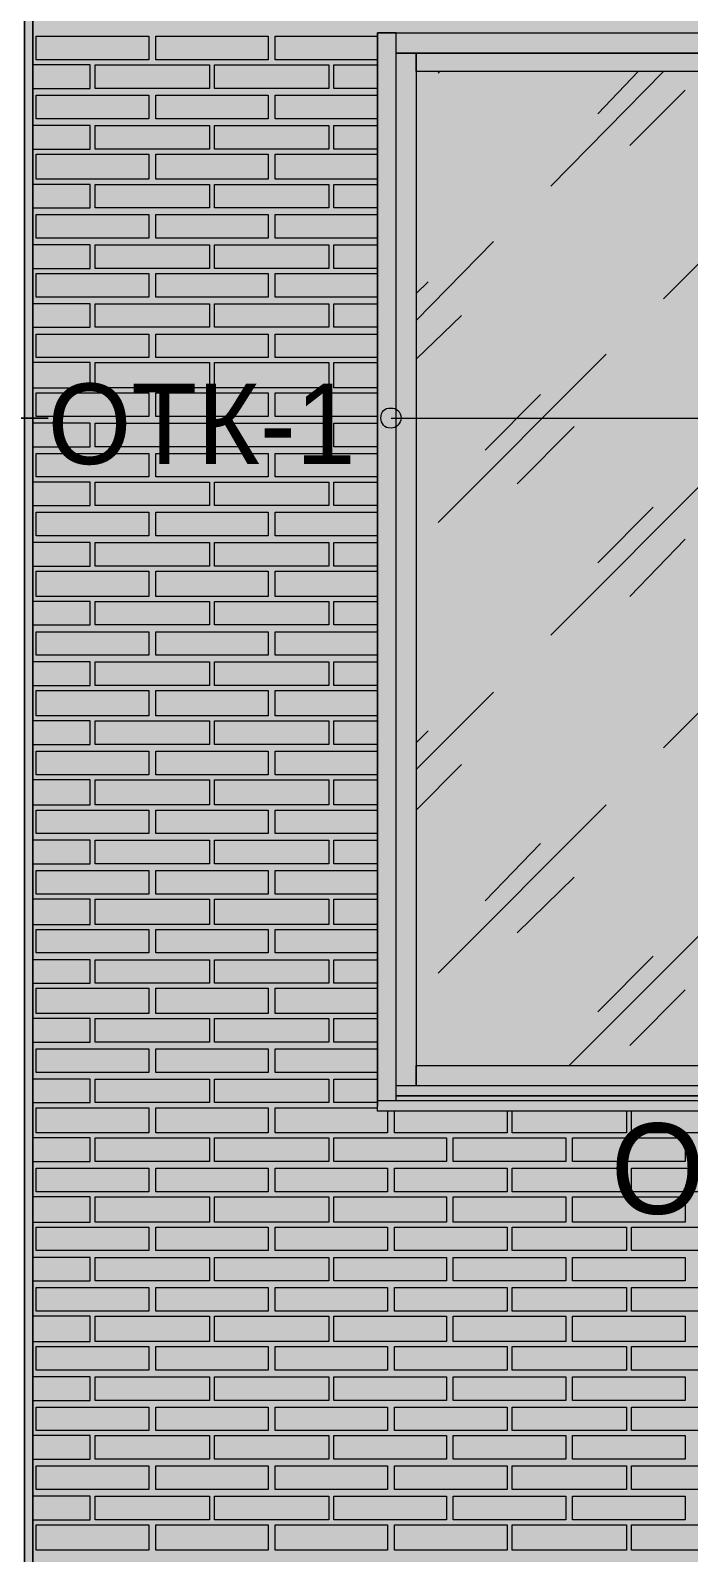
# Model space of a CAD drawing. Header units: millimetres. Extents: x -28928 to 100580, y -22867 to 36490.
# Drawn here: x 19127 to 20784, y 24164 to 27993 of the extents above; entities that cross this region are included whole.
import ezdxf

# ---------------------------------------------------------------- set-up
doc = ezdxf.new("R2010")
doc.units = ezdxf.units.MM
doc.layers.add('PDF _Геометрия', color=7, linetype='Continuous', true_color=0x8f8e8d)
doc.layers.add('PDF _Сплошная заливка', color=7, linetype='Continuous', true_color=0xffffff)
doc.layers.add('PDF _Текст', color=7, linetype='Continuous')

msp = doc.modelspace()

# ---------------------------------------------------------------- hatches: boundary and pattern name
at = {"layer": 'PDF _Сплошная заливка', "true_color": 0xdcd6cf, "transparency": 33554559}
msp.add_hatch(color=254, dxfattribs=at).paths.add_polyline_path([(19133.74774611586, 30089.12061882288), (19133.74774611586, 16343.3513880535), (52641.44005380855, 16343.3513880535), (52641.44005380855, 30089.12061882288)])

# ---------------------------------------------------------------- linework, layer by layer
at = {"layer": 'PDF _Геометрия', "color": 7, "lineweight": 9}
for points in [[(-21375.86763849998, 16343.3513880535), (-21853.9445615769, 16343.3513880535), (-21375.86763849998, 16343.3513880535), (-21853.9445615769, 16343.3513880535), (-21375.86763849998, 16343.3513880535), (-21375.86763849998, 19592.5821572843), (-19277.40610003841, 19592.5821572843), (-19277.40610003841, 16343.3513880535), (-18676.63686926917, 16343.3513880535), (-18676.63686926917, 19592.5821572843), (-17276.25225388454, 19592.5821572843), (-17276.25225388454, 16343.3513880535), (19112.59389996202, 16343.3513880535), (19112.59389996202, 30089.12061882288), (19112.59389996202, 16343.3513880535), (19133.74774611586, 16343.3513880535), (19133.74774611586, 30089.12061882288), (19133.74774611586, 16343.3513880535), (52641.44005380855, 16343.3513880535)], [(18300.28620765432, 27965.27446497671), (18300.28620765432, 27017.58215728438), (19171.82466919278, 27017.58215728438), (18571.05543842355, 27017.58215728438)], [(20047.59389996202, 25299.88984959206), (20047.59389996202, 25363.3513880536), (20047.59389996202, 27910.27446497672), (20047.59389996202, 27986.42831113056), (20001.05543842357, 27986.42831113056), (20001.05543842357, 27910.27446497672), (20001.05543842357, 25363.3513880536), (20001.05543842357, 25287.19754189976), (20001.05543842357, 27986.42831113056), (21799.13236150051, 27986.42831113056), (21799.13236150051, 25287.19754189976), (21799.13236150051, 25363.3513880536), (21799.13236150051, 27910.27446497672), (21799.13236150051, 27986.42831113056), (21748.36313073127, 27986.42831113056), (21748.36313073127, 27910.27446497672)], [(21748.36313073127, 25337.96677266898), (20047.59389996202, 25337.96677266898), (20047.59389996202, 27910.27446497672), (20047.59389996202, 27935.65908036133), (20098.36313073125, 27935.65908036133), (20098.36313073125, 27910.27446497672), (20098.36313073125, 25337.96677266898), (20047.59389996202, 25337.96677266898)], [(20153.36313073126, 27884.8898495921), (20157.59389996203, 27889.12061882286)], [(20436.8246691928, 27601.42831113054), (20720.28620765434, 27889.12061882286)], [(20555.28620765434, 27783.35138805364), (20656.8246691928, 27889.12061882286)], [(20635.67082303897, 27702.96677266901), (20775.28620765435, 27842.5821572844)], [(20720.28620765434, 27317.96677266901), (21143.36313073128, 27741.04369574594)], [(20098.36313073125, 27262.96677266901), (20292.97851534665, 27461.81292651516)], [(20098.36313073125, 27330.65908036132), (20127.97851534665, 27360.27446497669)], [(20098.36313073125, 27165.65908036132), (20212.59389996202, 27275.65908036133)], [(20153.36313073126, 26755.2744649767), (20576.44005380819, 27178.35138805362)], [(20271.8246691928, 26937.19754189977), (20411.44005380819, 27076.81292651516)], [(16832.20928457738, 27017.58215728438), (19171.82466919278, 27017.58215728438)], [(20034.90159226971, 27017.58215728438), (21921.82466919282, 27017.58215728438)], [(20352.20928457741, 26852.58215728438), (20496.05543842358, 26996.42831113055)], [(20436.8246691928, 26471.81292651515), (20859.90159226973, 26894.88984959209)], [(20555.28620765434, 26653.73600343824), (20694.90159226972, 26793.35138805362)], [(20635.67082303897, 26569.12061882285), (20775.28620765435, 26712.966772669)], [(20720.28620765434, 26188.35138805362), (21143.36313073128, 26611.42831113054)], [(20098.36313073125, 26133.35138805362), (20292.97851534665, 26327.966772669)], [(20098.36313073125, 26201.04369574592), (20127.97851534665, 26230.6590803613)], [(20098.36313073125, 26031.81292651515), (20212.59389996202, 26146.04369574593)], [(20153.36313073126, 25621.42831113052), (20576.44005380819, 26044.50523420746)], [(20271.8246691928, 25803.35138805362), (20411.44005380819, 25947.19754189976)], [(20352.20928457741, 25722.96677266898), (20496.05543842358, 25862.58215728437)], [(20483.36313073127, 25388.73600343822), (20859.90159226973, 25765.27446497669)], [(20555.28620765434, 25524.12061882284), (20694.90159226972, 25663.73600343823)], [(20635.67082303897, 25439.50523420745), (20775.28620765435, 25579.12061882284)], [(21748.36313073127, 25312.58215728437), (20047.59389996202, 25312.58215728437), (21748.36313073127, 25312.58215728437)], [(21748.36313073127, 25312.58215728437), (20047.59389996202, 25312.58215728437)], [(21799.13236150051, 25304.12061882283), (21799.13236150051, 25299.88984959206), (20001.05543842357, 25299.88984959206), (20001.05543842357, 25304.12061882283)], [(21799.13236150051, 25299.88984959206), (21799.13236150051, 25274.50523420745), (20001.05543842357, 25274.50523420745), (20001.05543842357, 25299.88984959206)], [(20001.05543842357, 25274.50523420745), (20001.05543842357, 25282.96677266899)]]:
    msp.add_lwpolyline(points, dxfattribs=at)
at = {"layer": 'PDF _Геометрия', "lineweight": 9}
for points in [[(19425.67082303894, 27977.96677266902), (19425.67082303894, 27918.73600343824), (19142.2092845774, 27918.73600343824), (19142.2092845774, 27977.96677266902)], [(19726.05543842356, 27977.96677266902), (19726.05543842356, 27918.73600343824), (19442.59389996203, 27918.73600343824), (19442.59389996203, 27977.96677266902)], [(19577.97851534663, 27846.81292651518), (19434.13236150048, 27846.81292651518), (19290.28620765434, 27846.81292651518), (19290.28620765434, 27906.04369574594), (19434.13236150048, 27906.04369574594), (19577.97851534663, 27906.04369574594)], [(19878.36313073126, 27846.81292651518), (19734.51697688511, 27846.81292651518), (19590.67082303894, 27846.81292651518), (19590.67082303894, 27906.04369574594), (19734.51697688511, 27906.04369574594), (19878.36313073126, 27906.04369574594)], [(19425.67082303894, 27829.88984959208), (19425.67082303894, 27770.65908036133), (19142.2092845774, 27770.65908036133), (19142.2092845774, 27829.88984959208)], [(19726.05543842356, 27829.88984959208), (19726.05543842356, 27770.65908036133), (19442.59389996203, 27770.65908036133), (19442.59389996203, 27829.88984959208)], [(19577.97851534663, 27694.50523420748), (19434.13236150048, 27694.50523420748), (19290.28620765434, 27694.50523420748), (19290.28620765434, 27753.73600343824), (19434.13236150048, 27753.73600343824), (19577.97851534663, 27753.73600343824)], [(19878.36313073126, 27694.50523420748), (19734.51697688511, 27694.50523420748), (19590.67082303894, 27694.50523420748), (19590.67082303894, 27753.73600343824), (19734.51697688511, 27753.73600343824), (19878.36313073126, 27753.73600343824)], [(19425.67082303894, 27681.81292651518), (19425.67082303894, 27618.35138805364), (19142.2092845774, 27618.35138805364), (19142.2092845774, 27681.81292651518)], [(19726.05543842356, 27681.81292651518), (19726.05543842356, 27618.35138805364), (19442.59389996203, 27618.35138805364), (19442.59389996203, 27681.81292651518)], [(19577.97851534663, 27546.42831113055), (19434.13236150048, 27546.42831113055), (19290.28620765434, 27546.42831113055), (19290.28620765434, 27605.65908036133), (19434.13236150048, 27605.65908036133), (19577.97851534663, 27605.65908036133)], [(19878.36313073126, 27546.42831113055), (19734.51697688511, 27546.42831113055), (19590.67082303894, 27546.42831113055), (19590.67082303894, 27605.65908036133), (19734.51697688511, 27605.65908036133), (19878.36313073126, 27605.65908036133)], [(19425.67082303894, 27529.50523420748), (19425.67082303894, 27470.2744649767), (19142.2092845774, 27470.2744649767), (19142.2092845774, 27529.50523420748)], [(19726.05543842356, 27529.50523420748), (19726.05543842356, 27470.2744649767), (19442.59389996203, 27470.2744649767), (19442.59389996203, 27529.50523420748)], [(19577.97851534663, 27394.12061882286), (19434.13236150048, 27394.12061882286), (19290.28620765434, 27394.12061882286), (19290.28620765434, 27453.35138805363), (19434.13236150048, 27453.35138805363), (19577.97851534663, 27453.35138805363)], [(19878.36313073126, 27394.12061882286), (19734.51697688511, 27394.12061882286), (19590.67082303894, 27394.12061882286), (19590.67082303894, 27453.35138805363), (19734.51697688511, 27453.35138805363), (19878.36313073126, 27453.35138805363)], [(19425.67082303894, 27381.42831113055), (19425.67082303894, 27322.19754189977), (19142.2092845774, 27322.19754189977), (19142.2092845774, 27381.42831113055)], [(19726.05543842356, 27381.42831113055), (19726.05543842356, 27322.19754189977), (19442.59389996203, 27322.19754189977), (19442.59389996203, 27381.42831113055)], [(19577.97851534663, 27246.04369574593), (19434.13236150048, 27246.04369574593), (19290.28620765434, 27246.04369574593), (19290.28620765434, 27305.2744649767), (19434.13236150048, 27305.2744649767), (19577.97851534663, 27305.2744649767)], [(19878.36313073126, 27246.04369574593), (19734.51697688511, 27246.04369574593), (19590.67082303894, 27246.04369574593), (19590.67082303894, 27305.2744649767), (19734.51697688511, 27305.2744649767), (19878.36313073126, 27305.2744649767)], [(19425.67082303894, 27229.12061882286), (19425.67082303894, 27169.88984959208), (19142.2092845774, 27169.88984959208), (19142.2092845774, 27229.12061882286)], [(19726.05543842356, 27229.12061882286), (19726.05543842356, 27169.88984959208), (19442.59389996203, 27169.88984959208), (19442.59389996203, 27229.12061882286)], [(19577.97851534663, 27093.73600343823), (19434.13236150048, 27093.73600343823), (19290.28620765434, 27093.73600343823), (19290.28620765434, 27157.19754189977), (19434.13236150048, 27157.19754189977), (19577.97851534663, 27157.19754189977)], [(19878.36313073126, 27093.73600343823), (19734.51697688511, 27093.73600343823), (19590.67082303894, 27093.73600343823), (19590.67082303894, 27157.19754189977), (19734.51697688511, 27157.19754189977), (19878.36313073126, 27157.19754189977)], [(19425.67082303894, 27081.04369574592), (19425.67082303894, 27021.81292651517), (19142.2092845774, 27021.81292651517), (19142.2092845774, 27081.04369574592)], [(19726.05543842356, 27081.04369574592), (19726.05543842356, 27021.81292651517), (19442.59389996203, 27021.81292651517), (19442.59389996203, 27081.04369574592)], [(19577.97851534663, 26945.65908036132), (19434.13236150048, 26945.65908036132), (19290.28620765434, 26945.65908036132), (19290.28620765434, 27004.88984959208), (19434.13236150048, 27004.88984959208), (19577.97851534663, 27004.88984959208)], [(19878.36313073126, 26945.65908036132), (19734.51697688511, 26945.65908036132), (19590.67082303894, 26945.65908036132), (19590.67082303894, 27004.88984959208), (19734.51697688511, 27004.88984959208), (19878.36313073126, 27004.88984959208)], [(19425.67082303894, 26928.73600343823), (19425.67082303894, 26869.50523420747), (19142.2092845774, 26869.50523420747), (19142.2092845774, 26928.73600343823)], [(19726.05543842356, 26928.73600343823), (19726.05543842356, 26869.50523420747), (19442.59389996203, 26869.50523420747), (19442.59389996203, 26928.73600343823)], [(19577.97851534663, 26797.58215728439), (19434.13236150048, 26797.58215728439), (19290.28620765434, 26797.58215728439), (19290.28620765434, 26856.81292651516), (19434.13236150048, 26856.81292651516), (19577.97851534663, 26856.81292651516)], [(19878.36313073126, 26797.58215728439), (19734.51697688511, 26797.58215728439), (19590.67082303894, 26797.58215728439), (19590.67082303894, 26856.81292651516), (19734.51697688511, 26856.81292651516), (19878.36313073126, 26856.81292651516)], [(19425.67082303894, 26780.65908036132), (19425.67082303894, 26721.42831113054), (19142.2092845774, 26721.42831113054), (19142.2092845774, 26780.65908036132)], [(19726.05543842356, 26780.65908036132), (19726.05543842356, 26721.42831113054), (19442.59389996203, 26721.42831113054), (19442.59389996203, 26780.65908036132)], [(19577.97851534663, 26645.27446497669), (19434.13236150048, 26645.27446497669), (19290.28620765434, 26645.27446497669), (19290.28620765434, 26704.50523420747), (19434.13236150048, 26704.50523420747), (19577.97851534663, 26704.50523420747)], [(19878.36313073126, 26645.27446497669), (19734.51697688511, 26645.27446497669), (19590.67082303894, 26645.27446497669), (19590.67082303894, 26704.50523420747), (19734.51697688511, 26704.50523420747), (19878.36313073126, 26704.50523420747)], [(19425.67082303894, 26632.58215728439), (19425.67082303894, 26569.12061882285), (19142.2092845774, 26569.12061882285), (19142.2092845774, 26632.58215728439)], [(19726.05543842356, 26632.58215728439), (19726.05543842356, 26569.12061882285), (19442.59389996203, 26569.12061882285), (19442.59389996203, 26632.58215728439)], [(19577.97851534663, 26497.19754189976), (19434.13236150048, 26497.19754189976), (19290.28620765434, 26497.19754189976), (19290.28620765434, 26556.42831113054), (19434.13236150048, 26556.42831113054), (19577.97851534663, 26556.42831113054)], [(19878.36313073126, 26497.19754189976), (19734.51697688511, 26497.19754189976), (19590.67082303894, 26497.19754189976), (19590.67082303894, 26556.42831113054), (19734.51697688511, 26556.42831113054), (19878.36313073126, 26556.42831113054)], [(19425.67082303894, 26480.27446497669), (19425.67082303894, 26421.04369574591), (19142.2092845774, 26421.04369574591), (19142.2092845774, 26480.27446497669)], [(19726.05543842356, 26480.27446497669), (19726.05543842356, 26421.04369574591), (19442.59389996203, 26421.04369574591), (19442.59389996203, 26480.27446497669)], [(19577.97851534663, 26344.88984959207), (19434.13236150048, 26344.88984959207), (19290.28620765434, 26344.88984959207), (19290.28620765434, 26404.12061882284), (19434.13236150048, 26404.12061882284), (19577.97851534663, 26404.12061882284)], [(19878.36313073126, 26344.88984959207), (19734.51697688511, 26344.88984959207), (19590.67082303894, 26344.88984959207), (19590.67082303894, 26404.12061882284), (19734.51697688511, 26404.12061882284), (19878.36313073126, 26404.12061882284)], [(19425.67082303894, 26332.19754189976), (19425.67082303894, 26268.73600343823), (19142.2092845774, 26268.73600343823), (19142.2092845774, 26332.19754189976)], [(19726.05543842356, 26332.19754189976), (19726.05543842356, 26268.73600343823), (19442.59389996203, 26268.73600343823), (19442.59389996203, 26332.19754189976)], [(19577.97851534663, 26196.81292651515), (19434.13236150048, 26196.81292651515), (19290.28620765434, 26196.81292651515), (19290.28620765434, 26256.04369574591), (19434.13236150048, 26256.04369574591), (19577.97851534663, 26256.04369574591)], [(19878.36313073126, 26196.81292651515), (19734.51697688511, 26196.81292651515), (19590.67082303894, 26196.81292651515), (19590.67082303894, 26256.04369574591), (19734.51697688511, 26256.04369574591), (19878.36313073126, 26256.04369574591)], [(19425.67082303894, 26179.88984959207), (19425.67082303894, 26120.65908036131), (19142.2092845774, 26120.65908036131), (19142.2092845774, 26179.88984959207)], [(19726.05543842356, 26179.88984959207), (19726.05543842356, 26120.65908036131), (19442.59389996203, 26120.65908036131), (19442.59389996203, 26179.88984959207)], [(19577.97851534663, 26044.50523420746), (19434.13236150048, 26044.50523420746), (19290.28620765434, 26044.50523420746), (19290.28620765434, 26107.96677266901), (19434.13236150048, 26107.96677266901), (19577.97851534663, 26107.96677266901)], [(19878.36313073126, 26044.50523420746), (19734.51697688511, 26044.50523420746), (19590.67082303894, 26044.50523420746), (19590.67082303894, 26107.96677266901), (19734.51697688511, 26107.96677266901), (19878.36313073126, 26107.96677266901)], [(19425.67082303894, 26031.81292651515), (19425.67082303894, 25972.58215728438), (19142.2092845774, 25972.58215728438), (19142.2092845774, 26031.81292651515)], [(19726.05543842356, 26031.81292651515), (19726.05543842356, 25972.58215728438), (19442.59389996203, 25972.58215728438), (19442.59389996203, 26031.81292651515)], [(19577.97851534663, 25896.42831113053), (19434.13236150048, 25896.42831113053), (19290.28620765434, 25896.42831113053), (19290.28620765434, 25955.65908036131), (19434.13236150048, 25955.65908036131), (19577.97851534663, 25955.65908036131)], [(19878.36313073126, 25896.42831113053), (19734.51697688511, 25896.42831113053), (19590.67082303894, 25896.42831113053), (19590.67082303894, 25955.65908036131), (19734.51697688511, 25955.65908036131), (19878.36313073126, 25955.65908036131)], [(19425.67082303894, 25879.50523420746), (19425.67082303894, 25820.27446497669), (19142.2092845774, 25820.27446497669), (19142.2092845774, 25879.50523420746)], [(19726.05543842356, 25879.50523420746), (19726.05543842356, 25820.27446497669), (19442.59389996203, 25820.27446497669), (19442.59389996203, 25879.50523420746)], [(19577.97851534663, 25744.12061882284), (19434.13236150048, 25744.12061882284), (19290.28620765434, 25744.12061882284), (19290.28620765434, 25807.58215728437), (19434.13236150048, 25807.58215728437), (19577.97851534663, 25807.58215728437)], [(19878.36313073126, 25744.12061882284), (19734.51697688511, 25744.12061882284), (19590.67082303894, 25744.12061882284), (19590.67082303894, 25807.58215728437), (19734.51697688511, 25807.58215728437), (19878.36313073126, 25807.58215728437)], [(19425.67082303894, 25731.42831113053), (19425.67082303894, 25672.19754189976), (19142.2092845774, 25672.19754189976), (19142.2092845774, 25731.42831113053)], [(19726.05543842356, 25731.42831113053), (19726.05543842356, 25672.19754189976), (19442.59389996203, 25672.19754189976), (19442.59389996203, 25731.42831113053)], [(19577.97851534663, 25596.04369574591), (19434.13236150048, 25596.04369574591), (19290.28620765434, 25596.04369574591), (19290.28620765434, 25655.27446497669), (19434.13236150048, 25655.27446497669), (19577.97851534663, 25655.27446497669)], [(19878.36313073126, 25596.04369574591), (19734.51697688511, 25596.04369574591), (19590.67082303894, 25596.04369574591), (19590.67082303894, 25655.27446497669), (19734.51697688511, 25655.27446497669), (19878.36313073126, 25655.27446497669)], [(19425.67082303894, 25583.3513880536), (19425.67082303894, 25519.88984959206), (19142.2092845774, 25519.88984959206), (19142.2092845774, 25583.3513880536)], [(19726.05543842356, 25583.3513880536), (19726.05543842356, 25519.88984959206), (19442.59389996203, 25519.88984959206), (19442.59389996203, 25583.3513880536)], [(19577.97851534663, 25447.96677266899), (19434.13236150048, 25447.96677266899), (19290.28620765434, 25447.96677266899), (19290.28620765434, 25507.19754189975), (19434.13236150048, 25507.19754189975), (19577.97851534663, 25507.19754189975)], [(19878.36313073126, 25447.96677266899), (19734.51697688511, 25447.96677266899), (19590.67082303894, 25447.96677266899), (19590.67082303894, 25507.19754189975), (19734.51697688511, 25507.19754189975), (19878.36313073126, 25507.19754189975)], [(19425.67082303894, 25431.04369574591), (19425.67082303894, 25371.81292651515), (19142.2092845774, 25371.81292651515), (19142.2092845774, 25431.04369574591)], [(19726.05543842356, 25431.04369574591), (19726.05543842356, 25371.81292651515), (19442.59389996203, 25371.81292651515), (19442.59389996203, 25431.04369574591)], [(19577.97851534663, 25295.6590803613), (19434.13236150048, 25295.6590803613), (19290.28620765434, 25295.6590803613), (19290.28620765434, 25354.88984959205), (19434.13236150048, 25354.88984959205), (19577.97851534663, 25354.88984959205)], [(19878.36313073126, 25295.6590803613), (19734.51697688511, 25295.6590803613), (19590.67082303894, 25295.6590803613), (19590.67082303894, 25354.88984959205), (19734.51697688511, 25354.88984959205), (19878.36313073126, 25354.88984959205)], [(19425.67082303894, 25282.96677266899), (19425.67082303894, 25219.50523420745), (19142.2092845774, 25219.50523420745), (19142.2092845774, 25282.96677266899)], [(19726.05543842356, 25282.96677266899), (19726.05543842356, 25219.50523420745), (19442.59389996203, 25219.50523420745), (19442.59389996203, 25282.96677266899)], [(19577.97851534663, 25147.58215728437), (19434.13236150048, 25147.58215728437), (19290.28620765434, 25147.58215728437), (19290.28620765434, 25206.81292651515), (19434.13236150048, 25206.81292651515), (19577.97851534663, 25206.81292651515)], [(19878.36313073126, 25147.58215728437), (19734.51697688511, 25147.58215728437), (19590.67082303894, 25147.58215728437), (19590.67082303894, 25206.81292651515), (19734.51697688511, 25206.81292651515), (19878.36313073126, 25206.81292651515)], [(20174.5169768851, 25147.58215728437), (20034.90159226971, 25147.58215728437), (19891.05543842356, 25147.58215728437), (19891.05543842356, 25206.81292651515), (20034.90159226971, 25206.81292651515), (20174.5169768851, 25206.81292651515)], [(20474.90159226973, 25147.58215728437), (20335.28620765434, 25147.58215728437), (20191.44005380819, 25147.58215728437), (20191.44005380819, 25206.81292651515), (20335.28620765434, 25206.81292651515), (20474.90159226973, 25206.81292651515)], [(20775.28620765435, 25147.58215728437), (20635.67082303897, 25147.58215728437), (20491.8246691928, 25147.58215728437), (20491.8246691928, 25206.81292651515), (20635.67082303897, 25206.81292651515), (20775.28620765435, 25206.81292651515)], [(19425.67082303894, 25130.6590803613), (19425.67082303894, 25071.42831113052), (19142.2092845774, 25071.42831113052), (19142.2092845774, 25130.6590803613)], [(19726.05543842356, 25130.6590803613), (19726.05543842356, 25071.42831113052), (19442.59389996203, 25071.42831113052), (19442.59389996203, 25130.6590803613)], [(20026.44005380819, 25130.6590803613), (20026.44005380819, 25071.42831113052), (19742.97851534663, 25071.42831113052), (19742.97851534663, 25130.6590803613)], [(20326.8246691928, 25130.6590803613), (20326.8246691928, 25071.42831113052), (20043.36313073126, 25071.42831113052), (20043.36313073126, 25130.6590803613)], [(20627.20928457742, 25130.6590803613), (20627.20928457742, 25071.42831113052), (20339.5169768851, 25071.42831113052), (20339.5169768851, 25130.6590803613)], [(20927.59389996204, 25130.6590803613), (20927.59389996204, 25071.42831113052), (20639.90159226973, 25071.42831113052), (20639.90159226973, 25130.6590803613)], [(19577.97851534663, 24995.27446497668), (19434.13236150048, 24995.27446497668), (19290.28620765434, 24995.27446497668), (19290.28620765434, 25058.73600343822), (19434.13236150048, 25058.73600343822), (19577.97851534663, 25058.73600343822)], [(19878.36313073126, 24995.27446497668), (19734.51697688511, 24995.27446497668), (19590.67082303894, 24995.27446497668), (19590.67082303894, 25058.73600343822), (19734.51697688511, 25058.73600343822), (19878.36313073126, 25058.73600343822)], [(20174.5169768851, 24995.27446497668), (20034.90159226971, 24995.27446497668), (19891.05543842356, 24995.27446497668), (19891.05543842356, 25058.73600343822), (20034.90159226971, 25058.73600343822), (20174.5169768851, 25058.73600343822)], [(20474.90159226973, 24995.27446497668), (20335.28620765434, 24995.27446497668), (20191.44005380819, 24995.27446497668), (20191.44005380819, 25058.73600343822), (20335.28620765434, 25058.73600343822), (20474.90159226973, 25058.73600343822)], [(20775.28620765435, 24995.27446497668), (20635.67082303897, 24995.27446497668), (20491.8246691928, 24995.27446497668), (20491.8246691928, 25058.73600343822), (20635.67082303897, 25058.73600343822), (20775.28620765435, 25058.73600343822)], [(19425.67082303894, 24982.58215728437), (19425.67082303894, 24923.35138805359), (19142.2092845774, 24923.35138805359), (19142.2092845774, 24982.58215728437)], [(19726.05543842356, 24982.58215728437), (19726.05543842356, 24923.35138805359), (19442.59389996203, 24923.35138805359), (19442.59389996203, 24982.58215728437)], [(20026.44005380819, 24982.58215728437), (20026.44005380819, 24923.35138805359), (19742.97851534663, 24923.35138805359), (19742.97851534663, 24982.58215728437)], [(20326.8246691928, 24982.58215728437), (20326.8246691928, 24923.35138805359), (20043.36313073126, 24923.35138805359), (20043.36313073126, 24982.58215728437)], [(20627.20928457742, 24982.58215728437), (20627.20928457742, 24923.35138805359), (20339.5169768851, 24923.35138805359), (20339.5169768851, 24982.58215728437)], [(20927.59389996204, 24982.58215728437), (20927.59389996204, 24923.35138805359), (20639.90159226973, 24923.35138805359), (20639.90159226973, 24982.58215728437)], [(19577.97851534663, 24847.19754189974), (19434.13236150048, 24847.19754189974), (19290.28620765434, 24847.19754189974), (19290.28620765434, 24906.42831113052), (19434.13236150048, 24906.42831113052), (19577.97851534663, 24906.42831113052)], [(19878.36313073126, 24847.19754189974), (19734.51697688511, 24847.19754189974), (19590.67082303894, 24847.19754189974), (19590.67082303894, 24906.42831113052), (19734.51697688511, 24906.42831113052), (19878.36313073126, 24906.42831113052)], [(20174.5169768851, 24847.19754189974), (20034.90159226971, 24847.19754189974), (19891.05543842356, 24847.19754189974), (19891.05543842356, 24906.42831113052), (20034.90159226971, 24906.42831113052), (20174.5169768851, 24906.42831113052)], [(20474.90159226973, 24847.19754189974), (20335.28620765434, 24847.19754189974), (20191.44005380819, 24847.19754189974), (20191.44005380819, 24906.42831113052), (20335.28620765434, 24906.42831113052), (20474.90159226973, 24906.42831113052)], [(20775.28620765435, 24847.19754189974), (20635.67082303897, 24847.19754189974), (20491.8246691928, 24847.19754189974), (20491.8246691928, 24906.42831113052), (20635.67082303897, 24906.42831113052), (20775.28620765435, 24906.42831113052)], [(19425.67082303894, 24830.27446497667), (19425.67082303894, 24771.0436957459), (19142.2092845774, 24771.0436957459), (19142.2092845774, 24830.27446497667)], [(19726.05543842356, 24830.27446497667), (19726.05543842356, 24771.0436957459), (19442.59389996203, 24771.0436957459), (19442.59389996203, 24830.27446497667)], [(20026.44005380819, 24830.27446497667), (20026.44005380819, 24771.0436957459), (19742.97851534663, 24771.0436957459), (19742.97851534663, 24830.27446497667)], [(20326.8246691928, 24830.27446497667), (20326.8246691928, 24771.0436957459), (20043.36313073126, 24771.0436957459), (20043.36313073126, 24830.27446497667)], [(20627.20928457742, 24830.27446497667), (20627.20928457742, 24771.0436957459), (20339.5169768851, 24771.0436957459), (20339.5169768851, 24830.27446497667)], [(20927.59389996204, 24830.27446497667), (20927.59389996204, 24771.0436957459), (20639.90159226973, 24771.0436957459), (20639.90159226973, 24830.27446497667)], [(19577.97851534663, 24694.88984959205), (19434.13236150048, 24694.88984959205), (19290.28620765434, 24694.88984959205), (19290.28620765434, 24758.35138805359), (19434.13236150048, 24758.35138805359), (19577.97851534663, 24758.35138805359)], [(19878.36313073126, 24694.88984959205), (19734.51697688511, 24694.88984959205), (19590.67082303894, 24694.88984959205), (19590.67082303894, 24758.35138805359), (19734.51697688511, 24758.35138805359), (19878.36313073126, 24758.35138805359)], [(20174.5169768851, 24694.88984959205), (20034.90159226971, 24694.88984959205), (19891.05543842356, 24694.88984959205), (19891.05543842356, 24758.35138805359), (20034.90159226971, 24758.35138805359), (20174.5169768851, 24758.35138805359)], [(20474.90159226973, 24694.88984959205), (20335.28620765434, 24694.88984959205), (20191.44005380819, 24694.88984959205), (20191.44005380819, 24758.35138805359), (20335.28620765434, 24758.35138805359), (20474.90159226973, 24758.35138805359)], [(20775.28620765435, 24694.88984959205), (20635.67082303897, 24694.88984959205), (20491.8246691928, 24694.88984959205), (20491.8246691928, 24758.35138805359), (20635.67082303897, 24758.35138805359), (20775.28620765435, 24758.35138805359)], [(19425.67082303894, 24682.19754189974), (19425.67082303894, 24622.96677266898), (19142.2092845774, 24622.96677266898), (19142.2092845774, 24682.19754189974)], [(19726.05543842356, 24682.19754189974), (19726.05543842356, 24622.96677266898), (19442.59389996203, 24622.96677266898), (19442.59389996203, 24682.19754189974)], [(20026.44005380819, 24682.19754189974), (20026.44005380819, 24622.96677266898), (19742.97851534663, 24622.96677266898), (19742.97851534663, 24682.19754189974)], [(20326.8246691928, 24682.19754189974), (20326.8246691928, 24622.96677266898), (20043.36313073126, 24622.96677266898), (20043.36313073126, 24682.19754189974)], [(20627.20928457742, 24682.19754189974), (20627.20928457742, 24622.96677266898), (20339.5169768851, 24622.96677266898), (20339.5169768851, 24682.19754189974)], [(20927.59389996204, 24682.19754189974), (20927.59389996204, 24622.96677266898), (20639.90159226973, 24622.96677266898), (20639.90159226973, 24682.19754189974)], [(19577.97851534663, 24546.81292651514), (19434.13236150048, 24546.81292651514), (19290.28620765434, 24546.81292651514), (19290.28620765434, 24606.0436957459), (19434.13236150048, 24606.0436957459), (19577.97851534663, 24606.0436957459)], [(19878.36313073126, 24546.81292651514), (19734.51697688511, 24546.81292651514), (19590.67082303894, 24546.81292651514), (19590.67082303894, 24606.0436957459), (19734.51697688511, 24606.0436957459), (19878.36313073126, 24606.0436957459)], [(20174.5169768851, 24546.81292651514), (20034.90159226971, 24546.81292651514), (19891.05543842356, 24546.81292651514), (19891.05543842356, 24606.0436957459), (20034.90159226971, 24606.0436957459), (20174.5169768851, 24606.0436957459)], [(20474.90159226973, 24546.81292651514), (20335.28620765434, 24546.81292651514), (20191.44005380819, 24546.81292651514), (20191.44005380819, 24606.0436957459), (20335.28620765434, 24606.0436957459), (20474.90159226973, 24606.0436957459)], [(20775.28620765435, 24546.81292651514), (20635.67082303897, 24546.81292651514), (20491.8246691928, 24546.81292651514), (20491.8246691928, 24606.0436957459), (20635.67082303897, 24606.0436957459), (20775.28620765435, 24606.0436957459)], [(19425.67082303894, 24529.88984959205), (19425.67082303894, 24470.65908036129), (19142.2092845774, 24470.65908036129), (19142.2092845774, 24529.88984959205)], [(19726.05543842356, 24529.88984959205), (19726.05543842356, 24470.65908036129), (19442.59389996203, 24470.65908036129), (19442.59389996203, 24529.88984959205)], [(20026.44005380819, 24529.88984959205), (20026.44005380819, 24470.65908036129), (19742.97851534663, 24470.65908036129), (19742.97851534663, 24529.88984959205)], [(20326.8246691928, 24529.88984959205), (20326.8246691928, 24470.65908036129), (20043.36313073126, 24470.65908036129), (20043.36313073126, 24529.88984959205)], [(20627.20928457742, 24529.88984959205), (20627.20928457742, 24470.65908036129), (20339.5169768851, 24470.65908036129), (20339.5169768851, 24529.88984959205)], [(20927.59389996204, 24529.88984959205), (20927.59389996204, 24470.65908036129), (20639.90159226973, 24470.65908036129), (20639.90159226973, 24529.88984959205)], [(19577.97851534663, 24398.73600343821), (19434.13236150048, 24398.73600343821), (19290.28620765434, 24398.73600343821), (19290.28620765434, 24457.96677266898), (19434.13236150048, 24457.96677266898), (19577.97851534663, 24457.96677266898)], [(19878.36313073126, 24398.73600343821), (19734.51697688511, 24398.73600343821), (19590.67082303894, 24398.73600343821), (19590.67082303894, 24457.96677266898), (19734.51697688511, 24457.96677266898), (19878.36313073126, 24457.96677266898)], [(20174.5169768851, 24398.73600343821), (20034.90159226971, 24398.73600343821), (19891.05543842356, 24398.73600343821), (19891.05543842356, 24457.96677266898), (20034.90159226971, 24457.96677266898), (20174.5169768851, 24457.96677266898)], [(20474.90159226973, 24398.73600343821), (20335.28620765434, 24398.73600343821), (20191.44005380819, 24398.73600343821), (20191.44005380819, 24457.96677266898), (20335.28620765434, 24457.96677266898), (20474.90159226973, 24457.96677266898)], [(20775.28620765435, 24398.73600343821), (20635.67082303897, 24398.73600343821), (20491.8246691928, 24398.73600343821), (20491.8246691928, 24457.96677266898), (20635.67082303897, 24457.96677266898), (20775.28620765435, 24457.96677266898)], [(19425.67082303894, 24381.81292651513), (19425.67082303894, 24322.58215728436), (19142.2092845774, 24322.58215728436), (19142.2092845774, 24381.81292651513)], [(19726.05543842356, 24381.81292651513), (19726.05543842356, 24322.58215728436), (19442.59389996203, 24322.58215728436), (19442.59389996203, 24381.81292651513)], [(20026.44005380819, 24381.81292651513), (20026.44005380819, 24322.58215728436), (19742.97851534663, 24322.58215728436), (19742.97851534663, 24381.81292651513)], [(20326.8246691928, 24381.81292651513), (20326.8246691928, 24322.58215728436), (20043.36313073126, 24322.58215728436), (20043.36313073126, 24381.81292651513)], [(20627.20928457742, 24381.81292651513), (20627.20928457742, 24322.58215728436), (20339.5169768851, 24322.58215728436), (20339.5169768851, 24381.81292651513)], [(20927.59389996204, 24381.81292651513), (20927.59389996204, 24322.58215728436), (20639.90159226973, 24322.58215728436), (20639.90159226973, 24381.81292651513)], [(19577.97851534663, 24246.42831113052), (19434.13236150048, 24246.42831113052), (19290.28620765434, 24246.42831113052), (19290.28620765434, 24305.65908036129), (19434.13236150048, 24305.65908036129), (19577.97851534663, 24305.65908036129)], [(19878.36313073126, 24246.42831113052), (19734.51697688511, 24246.42831113052), (19590.67082303894, 24246.42831113052), (19590.67082303894, 24305.65908036129), (19734.51697688511, 24305.65908036129), (19878.36313073126, 24305.65908036129)], [(20174.5169768851, 24246.42831113052), (20034.90159226971, 24246.42831113052), (19891.05543842356, 24246.42831113052), (19891.05543842356, 24305.65908036129), (20034.90159226971, 24305.65908036129), (20174.5169768851, 24305.65908036129)], [(20474.90159226973, 24246.42831113052), (20335.28620765434, 24246.42831113052), (20191.44005380819, 24246.42831113052), (20191.44005380819, 24305.65908036129), (20335.28620765434, 24305.65908036129), (20474.90159226973, 24305.65908036129)], [(20775.28620765435, 24246.42831113052), (20635.67082303897, 24246.42831113052), (20491.8246691928, 24246.42831113052), (20491.8246691928, 24305.65908036129), (20635.67082303897, 24305.65908036129), (20775.28620765435, 24305.65908036129)], [(19425.67082303894, 24233.7360034382), (19425.67082303894, 24170.27446497666), (19142.2092845774, 24170.27446497666), (19142.2092845774, 24233.7360034382)], [(19726.05543842356, 24233.7360034382), (19726.05543842356, 24170.27446497666), (19442.59389996203, 24170.27446497666), (19442.59389996203, 24233.7360034382)], [(20026.44005380819, 24233.7360034382), (20026.44005380819, 24170.27446497666), (19742.97851534663, 24170.27446497666), (19742.97851534663, 24233.7360034382)], [(20326.8246691928, 24233.7360034382), (20326.8246691928, 24170.27446497666), (20043.36313073126, 24170.27446497666), (20043.36313073126, 24233.7360034382)], [(20627.20928457742, 24233.7360034382), (20627.20928457742, 24170.27446497666), (20339.5169768851, 24170.27446497666), (20339.5169768851, 24233.7360034382)], [(20927.59389996204, 24233.7360034382), (20927.59389996204, 24170.27446497666), (20639.90159226973, 24170.27446497666), (20639.90159226973, 24233.7360034382)]]:
    msp.add_lwpolyline(points, close=True, dxfattribs=at)
for points in [[(20001.05543842357, 27918.73600343824), (19742.97851534663, 27918.73600343824), (19742.97851534663, 27977.96677266902), (20001.05543842357, 27977.96677266902)], [(19133.74774611586, 27906.04369574594), (19133.74774611586, 27906.04369574594)], [(19133.74774611586, 27846.81292651518), (19277.59389996202, 27846.81292651518), (19277.59389996202, 27906.04369574594), (19133.74774611586, 27906.04369574594)], [(20001.05543842357, 27846.81292651518), (19891.05543842356, 27846.81292651518), (19891.05543842356, 27906.04369574594), (20001.05543842357, 27906.04369574594)], [(19133.74774611586, 27846.81292651518), (19133.74774611586, 27846.81292651518)], [(20001.05543842357, 27770.65908036133), (19742.97851534663, 27770.65908036133), (19742.97851534663, 27829.88984959208), (20001.05543842357, 27829.88984959208)], [(19133.74774611586, 27753.73600343824), (19133.74774611586, 27753.73600343824)], [(19133.74774611586, 27694.50523420748), (19277.59389996202, 27694.50523420748), (19277.59389996202, 27753.73600343824), (19133.74774611586, 27753.73600343824)], [(20001.05543842357, 27694.50523420748), (19891.05543842356, 27694.50523420748), (19891.05543842356, 27753.73600343824), (20001.05543842357, 27753.73600343824)], [(19133.74774611586, 27694.50523420748), (19133.74774611586, 27694.50523420748)], [(20001.05543842357, 27618.35138805364), (19742.97851534663, 27618.35138805364), (19742.97851534663, 27681.81292651518), (20001.05543842357, 27681.81292651518)], [(19133.74774611586, 27605.65908036133), (19133.74774611586, 27605.65908036133)], [(19133.74774611586, 27546.42831113055), (19277.59389996202, 27546.42831113055), (19277.59389996202, 27605.65908036133), (19133.74774611586, 27605.65908036133)], [(20001.05543842357, 27546.42831113055), (19891.05543842356, 27546.42831113055), (19891.05543842356, 27605.65908036133), (20001.05543842357, 27605.65908036133)], [(19133.74774611586, 27546.42831113055), (19133.74774611586, 27546.42831113055)], [(20001.05543842357, 27470.2744649767), (19742.97851534663, 27470.2744649767), (19742.97851534663, 27529.50523420748), (20001.05543842357, 27529.50523420748)], [(19133.74774611586, 27453.35138805363), (19133.74774611586, 27453.35138805363)], [(19133.74774611586, 27394.12061882286), (19277.59389996202, 27394.12061882286), (19277.59389996202, 27453.35138805363), (19133.74774611586, 27453.35138805363)], [(20001.05543842357, 27394.12061882286), (19891.05543842356, 27394.12061882286), (19891.05543842356, 27453.35138805363), (20001.05543842357, 27453.35138805363)], [(19133.74774611586, 27394.12061882286), (19133.74774611586, 27394.12061882286)], [(20001.05543842357, 27322.19754189977), (19742.97851534663, 27322.19754189977), (19742.97851534663, 27381.42831113055), (20001.05543842357, 27381.42831113055)], [(19133.74774611586, 27305.2744649767), (19133.74774611586, 27305.2744649767)], [(19133.74774611586, 27246.04369574593), (19277.59389996202, 27246.04369574593), (19277.59389996202, 27305.2744649767), (19133.74774611586, 27305.2744649767)], [(20001.05543842357, 27246.04369574593), (19891.05543842356, 27246.04369574593), (19891.05543842356, 27305.2744649767), (20001.05543842357, 27305.2744649767)], [(19133.74774611586, 27246.04369574593), (19133.74774611586, 27246.04369574593)], [(20001.05543842357, 27169.88984959208), (19742.97851534663, 27169.88984959208), (19742.97851534663, 27229.12061882286), (20001.05543842357, 27229.12061882286)], [(19133.74774611586, 27157.19754189977), (19133.74774611586, 27157.19754189977)], [(19133.74774611586, 27093.73600343823), (19277.59389996202, 27093.73600343823), (19277.59389996202, 27157.19754189977), (19133.74774611586, 27157.19754189977)], [(20001.05543842357, 27093.73600343823), (19891.05543842356, 27093.73600343823), (19891.05543842356, 27157.19754189977), (20001.05543842357, 27157.19754189977)], [(19133.74774611586, 27093.73600343823), (19133.74774611586, 27093.73600343823)], [(20001.05543842357, 27021.81292651517), (19742.97851534663, 27021.81292651517), (19742.97851534663, 27081.04369574592), (20001.05543842357, 27081.04369574592)], [(19133.74774611586, 27004.88984959208), (19133.74774611586, 27004.88984959208)], [(19133.74774611586, 26945.65908036132), (19277.59389996202, 26945.65908036132), (19277.59389996202, 27004.88984959208), (19133.74774611586, 27004.88984959208)], [(20001.05543842357, 26945.65908036132), (19891.05543842356, 26945.65908036132), (19891.05543842356, 27004.88984959208), (20001.05543842357, 27004.88984959208)], [(19133.74774611586, 26945.65908036132), (19133.74774611586, 26945.65908036132)], [(20001.05543842357, 26869.50523420747), (19742.97851534663, 26869.50523420747), (19742.97851534663, 26928.73600343823), (20001.05543842357, 26928.73600343823)], [(19133.74774611586, 26856.81292651516), (19133.74774611586, 26856.81292651516)], [(19133.74774611586, 26797.58215728439), (19277.59389996202, 26797.58215728439), (19277.59389996202, 26856.81292651516), (19133.74774611586, 26856.81292651516)], [(20001.05543842357, 26797.58215728439), (19891.05543842356, 26797.58215728439), (19891.05543842356, 26856.81292651516), (20001.05543842357, 26856.81292651516)], [(19133.74774611586, 26797.58215728439), (19133.74774611586, 26797.58215728439)], [(20001.05543842357, 26721.42831113054), (19742.97851534663, 26721.42831113054), (19742.97851534663, 26780.65908036132), (20001.05543842357, 26780.65908036132)], [(19133.74774611586, 26704.50523420747), (19133.74774611586, 26704.50523420747)], [(19133.74774611586, 26645.27446497669), (19277.59389996202, 26645.27446497669), (19277.59389996202, 26704.50523420747), (19133.74774611586, 26704.50523420747)], [(20001.05543842357, 26645.27446497669), (19891.05543842356, 26645.27446497669), (19891.05543842356, 26704.50523420747), (20001.05543842357, 26704.50523420747)], [(19133.74774611586, 26645.27446497669), (19133.74774611586, 26645.27446497669)], [(20001.05543842357, 26569.12061882285), (19742.97851534663, 26569.12061882285), (19742.97851534663, 26632.58215728439), (20001.05543842357, 26632.58215728439)], [(19133.74774611586, 26556.42831113054), (19133.74774611586, 26556.42831113054)], [(19133.74774611586, 26497.19754189976), (19277.59389996202, 26497.19754189976), (19277.59389996202, 26556.42831113054), (19133.74774611586, 26556.42831113054)], [(20001.05543842357, 26497.19754189976), (19891.05543842356, 26497.19754189976), (19891.05543842356, 26556.42831113054), (20001.05543842357, 26556.42831113054)], [(19133.74774611586, 26497.19754189976), (19133.74774611586, 26497.19754189976)], [(20001.05543842357, 26421.04369574591), (19742.97851534663, 26421.04369574591), (19742.97851534663, 26480.27446497669), (20001.05543842357, 26480.27446497669)], [(19133.74774611586, 26404.12061882284), (19133.74774611586, 26404.12061882284)], [(19133.74774611586, 26344.88984959207), (19277.59389996202, 26344.88984959207), (19277.59389996202, 26404.12061882284), (19133.74774611586, 26404.12061882284)], [(20001.05543842357, 26344.88984959207), (19891.05543842356, 26344.88984959207), (19891.05543842356, 26404.12061882284), (20001.05543842357, 26404.12061882284)], [(19133.74774611586, 26344.88984959207), (19133.74774611586, 26344.88984959207)], [(20001.05543842357, 26268.73600343823), (19742.97851534663, 26268.73600343823), (19742.97851534663, 26332.19754189976), (20001.05543842357, 26332.19754189976)], [(19133.74774611586, 26256.04369574591), (19133.74774611586, 26256.04369574591)], [(19133.74774611586, 26196.81292651515), (19277.59389996202, 26196.81292651515), (19277.59389996202, 26256.04369574591), (19133.74774611586, 26256.04369574591)], [(20001.05543842357, 26196.81292651515), (19891.05543842356, 26196.81292651515), (19891.05543842356, 26256.04369574591), (20001.05543842357, 26256.04369574591)], [(19133.74774611586, 26196.81292651515), (19133.74774611586, 26196.81292651515)], [(20001.05543842357, 26120.65908036131), (19742.97851534663, 26120.65908036131), (19742.97851534663, 26179.88984959207), (20001.05543842357, 26179.88984959207)], [(19133.74774611586, 26107.96677266901), (19133.74774611586, 26107.96677266901)], [(19133.74774611586, 26044.50523420746), (19277.59389996202, 26044.50523420746), (19277.59389996202, 26107.96677266901), (19133.74774611586, 26107.96677266901)], [(20001.05543842357, 26044.50523420746), (19891.05543842356, 26044.50523420746), (19891.05543842356, 26107.96677266901), (20001.05543842357, 26107.96677266901)], [(19133.74774611586, 26044.50523420746), (19133.74774611586, 26044.50523420746)], [(20001.05543842357, 25972.58215728438), (19742.97851534663, 25972.58215728438), (19742.97851534663, 26031.81292651515), (20001.05543842357, 26031.81292651515)], [(19133.74774611586, 25955.65908036131), (19133.74774611586, 25955.65908036131)], [(19133.74774611586, 25896.42831113053), (19277.59389996202, 25896.42831113053), (19277.59389996202, 25955.65908036131), (19133.74774611586, 25955.65908036131)], [(20001.05543842357, 25896.42831113053), (19891.05543842356, 25896.42831113053), (19891.05543842356, 25955.65908036131), (20001.05543842357, 25955.65908036131)], [(19133.74774611586, 25896.42831113053), (19133.74774611586, 25896.42831113053)], [(20001.05543842357, 25820.27446497669), (19742.97851534663, 25820.27446497669), (19742.97851534663, 25879.50523420746), (20001.05543842357, 25879.50523420746)], [(19133.74774611586, 25807.58215728437), (19133.74774611586, 25807.58215728437)], [(19133.74774611586, 25744.12061882284), (19277.59389996202, 25744.12061882284), (19277.59389996202, 25807.58215728437), (19133.74774611586, 25807.58215728437)], [(20001.05543842357, 25744.12061882284), (19891.05543842356, 25744.12061882284), (19891.05543842356, 25807.58215728437), (20001.05543842357, 25807.58215728437)], [(19133.74774611586, 25744.12061882284), (19133.74774611586, 25744.12061882284)], [(20001.05543842357, 25672.19754189976), (19742.97851534663, 25672.19754189976), (19742.97851534663, 25731.42831113053), (20001.05543842357, 25731.42831113053)], [(19133.74774611586, 25655.27446497669), (19133.74774611586, 25655.27446497669)], [(19133.74774611586, 25596.04369574591), (19277.59389996202, 25596.04369574591), (19277.59389996202, 25655.27446497669), (19133.74774611586, 25655.27446497669)], [(20001.05543842357, 25596.04369574591), (19891.05543842356, 25596.04369574591), (19891.05543842356, 25655.27446497669), (20001.05543842357, 25655.27446497669)], [(19133.74774611586, 25596.04369574591), (19133.74774611586, 25596.04369574591)], [(20001.05543842357, 25519.88984959206), (19742.97851534663, 25519.88984959206), (19742.97851534663, 25583.3513880536), (20001.05543842357, 25583.3513880536)], [(19133.74774611586, 25507.19754189975), (19133.74774611586, 25507.19754189975)], [(19133.74774611586, 25447.96677266899), (19277.59389996202, 25447.96677266899), (19277.59389996202, 25507.19754189975), (19133.74774611586, 25507.19754189975)], [(20001.05543842357, 25447.96677266899), (19891.05543842356, 25447.96677266899), (19891.05543842356, 25507.19754189975), (20001.05543842357, 25507.19754189975)], [(19133.74774611586, 25447.96677266899), (19133.74774611586, 25447.96677266899)], [(20001.05543842357, 25371.81292651515), (19742.97851534663, 25371.81292651515), (19742.97851534663, 25431.04369574591), (20001.05543842357, 25431.04369574591)], [(19133.74774611586, 25354.88984959205), (19133.74774611586, 25354.88984959205)], [(19133.74774611586, 25295.6590803613), (19277.59389996202, 25295.6590803613), (19277.59389996202, 25354.88984959205), (19133.74774611586, 25354.88984959205)], [(20001.05543842357, 25295.6590803613), (19891.05543842356, 25295.6590803613), (19891.05543842356, 25354.88984959205), (20001.05543842357, 25354.88984959205)], [(19133.74774611586, 25295.6590803613), (19133.74774611586, 25295.6590803613)], [(20026.44005380819, 25274.50523420745), (20026.44005380819, 25219.50523420745), (19742.97851534663, 25219.50523420745), (19742.97851534663, 25282.96677266899), (20001.05543842357, 25282.96677266899)], [(20326.8246691928, 25274.50523420745), (20326.8246691928, 25219.50523420745), (20043.36313073126, 25219.50523420745), (20043.36313073126, 25274.50523420745)], [(20627.20928457742, 25274.50523420745), (20627.20928457742, 25219.50523420745), (20339.5169768851, 25219.50523420745), (20339.5169768851, 25274.50523420745)], [(20927.59389996204, 25274.50523420745), (20927.59389996204, 25219.50523420745), (20639.90159226973, 25219.50523420745), (20639.90159226973, 25274.50523420745)], [(19133.74774611586, 25206.81292651515), (19133.74774611586, 25206.81292651515)], [(19133.74774611586, 25147.58215728437), (19277.59389996202, 25147.58215728437), (19277.59389996202, 25206.81292651515), (19133.74774611586, 25206.81292651515)], [(19133.74774611586, 25147.58215728437), (19133.74774611586, 25147.58215728437)], [(19133.74774611586, 25058.73600343822), (19133.74774611586, 25058.73600343822)], [(19133.74774611586, 24995.27446497668), (19277.59389996202, 24995.27446497668), (19277.59389996202, 25058.73600343822), (19133.74774611586, 25058.73600343822)], [(19133.74774611586, 24995.27446497668), (19133.74774611586, 24995.27446497668)], [(19133.74774611586, 24906.42831113052), (19133.74774611586, 24906.42831113052)], [(19133.74774611586, 24847.19754189974), (19277.59389996202, 24847.19754189974), (19277.59389996202, 24906.42831113052), (19133.74774611586, 24906.42831113052)], [(19133.74774611586, 24847.19754189974), (19133.74774611586, 24847.19754189974)], [(19133.74774611586, 24758.35138805359), (19133.74774611586, 24758.35138805359)], [(19133.74774611586, 24694.88984959205), (19277.59389996202, 24694.88984959205), (19277.59389996202, 24758.35138805359), (19133.74774611586, 24758.35138805359)], [(19133.74774611586, 24694.88984959205), (19133.74774611586, 24694.88984959205)], [(19133.74774611586, 24606.0436957459), (19133.74774611586, 24606.0436957459)], [(19133.74774611586, 24546.81292651514), (19277.59389996202, 24546.81292651514), (19277.59389996202, 24606.0436957459), (19133.74774611586, 24606.0436957459)], [(19133.74774611586, 24546.81292651514), (19133.74774611586, 24546.81292651514)], [(19133.74774611586, 24457.96677266898), (19133.74774611586, 24457.96677266898)], [(19133.74774611586, 24398.73600343821), (19277.59389996202, 24398.73600343821), (19277.59389996202, 24457.96677266898), (19133.74774611586, 24457.96677266898)], [(19133.74774611586, 24398.73600343821), (19133.74774611586, 24398.73600343821)], [(19133.74774611586, 24305.65908036129), (19133.74774611586, 24305.65908036129)], [(19133.74774611586, 24246.42831113052), (19277.59389996202, 24246.42831113052), (19277.59389996202, 24305.65908036129), (19133.74774611586, 24305.65908036129)], [(19133.74774611586, 24246.42831113052), (19133.74774611586, 24246.42831113052)]]:
    msp.add_lwpolyline(points, dxfattribs=at)
at = {"layer": 'PDF _Геометрия', "color": 7, "lineweight": 9}
for points in [[(20072.97851534664, 27935.65908036133), (20047.59389996202, 27935.65908036133), (20047.59389996202, 27986.42831113056), (20072.97851534664, 27986.42831113056), (21748.36313073127, 27986.42831113056), (21748.36313073127, 27935.65908036133)], [(21697.59389996204, 27889.12061882286), (20098.36313073125, 27889.12061882286), (20098.36313073125, 27935.65908036133), (21697.59389996204, 27935.65908036133)], [(21697.59389996204, 25337.96677266898), (20098.36313073125, 25337.96677266898), (20098.36313073125, 25388.73600343822), (21697.59389996204, 25388.73600343822)]]:
    msp.add_lwpolyline(points, close=True, dxfattribs=at)
for points in [[(20009.5169768851, 27017.58215728438), (20009.5169768851, 27034.50523420747), (20017.97851534664, 27042.966772669), (20034.90159226971, 27042.966772669)], [(20009.5169768851, 27017.58215728438), (20009.5169768851, 27034.50523420747), (20017.97851534664, 27042.966772669), (20034.90159226971, 27042.966772669)], [(20034.90159226971, 27042.966772669), (20047.59389996202, 27042.966772669), (20060.28620765433, 27034.50523420747), (20060.28620765433, 27017.58215728438)], [(20034.90159226971, 27042.966772669), (20047.59389996202, 27042.966772669), (20060.28620765433, 27034.50523420747), (20060.28620765433, 27017.58215728438)], [(20034.90159226971, 26992.19754189977), (20017.97851534664, 26992.19754189977), (20009.5169768851, 27004.88984959208), (20009.5169768851, 27017.58215728438)], [(20034.90159226971, 26992.19754189977), (20017.97851534664, 26992.19754189977), (20009.5169768851, 27004.88984959208), (20009.5169768851, 27017.58215728438)], [(20060.28620765433, 27017.58215728438), (20060.28620765433, 27004.88984959208), (20047.59389996202, 26992.19754189977), (20034.90159226971, 26992.19754189977)], [(20060.28620765433, 27017.58215728438), (20060.28620765433, 27004.88984959208), (20047.59389996202, 26992.19754189977), (20034.90159226971, 26992.19754189977)]]:
    msp.add_open_spline(points, degree=3, dxfattribs=at)
at = {"layer": 'PDF _Сплошная заливка', "color": 252, "lineweight": 9, "true_color": 0xa48f7a, "transparency": 33554559}
msp.add_solid([(19112.59389996202, 30089.12061882288), (19112.59389996202, 16343.3513880535), (19133.74774611586, 30089.12061882288), (19133.74774611586, 16343.3513880535)], dxfattribs=at)
at = {"layer": 'PDF _Сплошная заливка', "lineweight": 9, "transparency": 33554559}
msp.add_solid([(20098.36313073125, 27889.12061882286), (20098.36313073125, 25388.73600343822), (21697.59389996204, 27889.12061882286), (21697.59389996204, 25388.73600343822)], dxfattribs=at)

# ---------------------------------------------------------------- texts
at = {"layer": 'PDF _Текст', "attachment_point": 4, "style": ''}
for s, insert, char_height in [('ОТК-1', (19170.75924374152, 27001.81326885195), 202.5607614850196), ('ОТЛ-1', (20587.85202190241, 25128.211641285), 227.7084847294893)]:
    msp.add_mtext(s, dxfattribs=dict(at, insert=insert, char_height=char_height))

doc.saveas('drawing.dxf')
